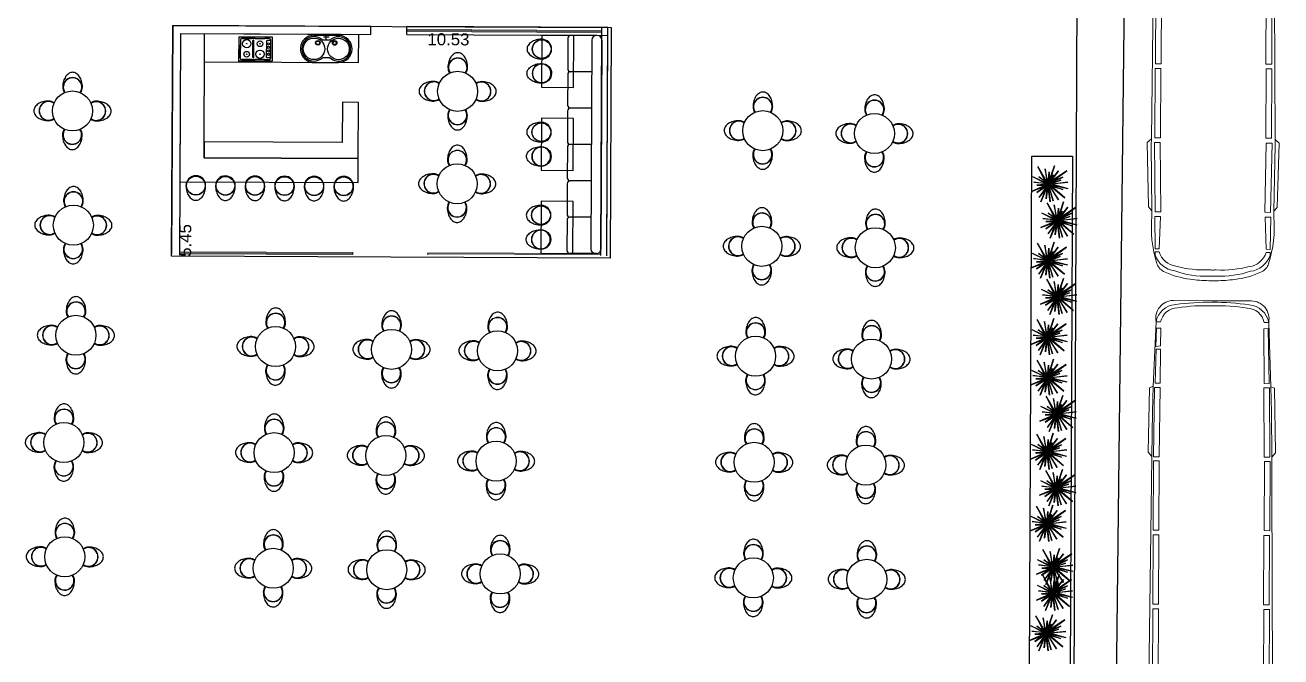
# Model space of a CAD drawing. Header units: metres. Extents: x 322294 to 7190115, y 7390841 to 10157759.
# Drawn here: x 323179.54 to 323210.91, y 7393295.47 to 7393311.25 of the extents above; entities that cross this region are included whole.
import ezdxf

# ---------------------------------------------------------------- set-up
doc = ezdxf.new("R2010")
doc.units = ezdxf.units.M
doc.linetypes.add('0', pattern=[0])
doc.linetypes.add('3', pattern=[0.64, 0.48, -0.04, 0.08, -0.04])
doc.layers.get('0').update_dxf_attribs({"lineweight": 18})
for name, color, linetype, lineweight in [('100_SIST_VIARIO_MEIO_FIO', 1, 'Continuous', 18), ('linagrossa', 7, 'Continuous', 25), ('VIDRO', 4, 'Continuous', 15)]:
    doc.layers.add(name, color=color, linetype=linetype, lineweight=lineweight)
for name, color, linetype in [('Alvenaria', 6, 'Continuous'), ('ANTIGUA', 7, '0'), ('AR-FOLHA', 1, 'Continuous'), ('Cotas', 1, 'Continuous'), ('Mobiliário', 1, 'Continuous'), ('Mobiliário 2', 2, 'Continuous'), ('VEGET', 64, 'Continuous')]:
    doc.layers.add(name, color=color, linetype=linetype)
doc.styles.get("Standard").update_dxf_attribs({"font": 'arial.ttf'})
doc.dimstyles.new('Cotas Internas', dxfattribs={"dimtxt": 0.3, "dimasz": 0.05, "dimexe": 0.1, "dimexo": 0.0625, "dimgap": 0.09, "dimtad": 0, "dimzin": 0, "dimdsep": 46, "dimtxsty": 'Standard', "dimblk": 'ARCHTICK', "dimcen": 0.09, "dimse1": 1, "dimse2": 1, "dimsd1": 1, "dimsd2": 1, "dimclrd": 256, "dimclre": 256, "dimclrt": 256, "dimadec": 0, "dimazin": 0, "dimtfac": 1, "dimtofl": 0, "dimtmove": 0, "dimatfit": 3, "dimldrblk": 'DOT', "dimfxl": 1, "dimtolj": 1, "dimtzin": 0, "dimlwe": -1, "dimarcsym": 0})

# ---------------------------------------------------------------- blocks, each defined once
blk = doc.blocks.new('terrestres_17')
at = {"color": 2}
for p, q in [((-1824.3, 139.3), (-2155.7, 126.6)), ((-1816.4, 159), (-1824.3, 139.3)), ((-1694.1, 143.5), (-1824.3, 139.3)), ((-1483.7, 164.6), (-1816.4, 159)), ((-1694.1, 143.5), (-1461.4, 145.6)), ((-1461.4, 145.6), (-1483.7, 164.6)), ((-1461.4, 145.6), (-1325.5, 146.9)), ((-313.5, 155.1), (-1325.5, 146.9)), ((-295.3, 176.4), (-313.5, 155.1)), ((-285.2, 155.3), (-313.5, 155.1)), ((36.3, 168.3), (-295.3, 176.4)), ((-285.2, 155.3), (56, 150.7)), ((56, 150.7), (36.3, 168.3)), ((56, 150.7), (84.4, 150.3)), ((-2155.7, 126.6), (-2155.7, 103.5)), ((-2266.2, -163.6), (-2266.2, 36.4)), ((-2266.2, -163.6), (-2266.2, -363.6)), ((-2155.7, -453.9), (-2155.7, -430.7)), ((-1824.3, -466.6), (-2155.7, -453.9)), ((-1694.1, -470.7), (-1824.3, -466.6)), ((-1816.4, -486.3), (-1824.3, -466.6)), ((-1483.7, -491.9), (-1816.4, -486.3)), ((-1694.1, -470.7), (-1461.4, -472.9)), ((-1461.4, -472.9), (-1483.7, -491.9)), ((-1461.4, -472.9), (-1325.5, -474.2)), ((-313.5, -482.4), (-1325.5, -474.2)), ((-285.2, -482.6), (-313.5, -482.4)), ((-295.3, -503.7), (-313.5, -482.4)), ((36.3, -495.6), (-295.3, -503.7)), ((-285.2, -482.6), (56, -478)), ((56, -478), (36.3, -495.6)), ((56, -478), (84.4, -477.6))]:
    blk.add_line(p, q, dxfattribs=at)
blk.add_lwpolyline([(-2123.7, 124.3), (-1839.4, 130), (-1840.6, 104.5), (-2123, 101.6), (-2123.7, 124.3)], dxfattribs=at)
for points in [[(-1460.9, 107.1), (-1817.8, 103.9), (-1818.1, 133.2), (-1461.1, 136.3)], [(-1082.8, 107.9), (-1439.8, 107.9), (-1439.8, 137.2), (-1082.8, 137.2)], [(-701.3, 106.7), (-1058.3, 106.7), (-1058.3, 136), (-701.2, 136)], [(-319.8, 107.8), (-676.8, 107.8), (-676.8, 137.1), (-319.7, 137.1)], [(61.7, 104.3), (-295.2, 110.3), (-294.7, 139.6), (62.3, 133.6)], [(252.5, 112.5), (86.3, 106.8), (86.8, 136.1), (253.1, 133)], [(-2032.7, -429.9), (-2123, -428.9), (-2123.7, -451.6), (-2029.7, -453.6)], [(-1840.6, -431.8), (-2015.2, -430.7), (-2016, -453.4), (-1839.4, -457.3)], [(-1460.9, -434.3), (-1817.8, -431.2), (-1818.1, -460.4), (-1461.1, -463.6)], [(-1082.8, -435.2), (-1439.8, -435.2), (-1439.8, -464.5), (-1082.8, -464.5)], [(-701.3, -434), (-1058.3, -434), (-1058.3, -463.3), (-701.2, -463.3)], [(-319.8, -435.1), (-676.8, -435.1), (-676.8, -464.4), (-319.7, -464.4)], [(61.7, -431.6), (-295.2, -437.6), (-294.7, -466.9), (62.3, -460.9)], [(252.5, -439.7), (86.3, -434.1), (86.8, -463.4), (253.1, -460.3)]]:
    blk.add_lwpolyline(points, close=True, dxfattribs=at)
for points in [[(284, 132), (268.1, 132), (268.1, 112, -0.297448), (341.9, 25.2, -0.074649), (359.7, -144.6, -0.992585)], [(284, 132, -0.287049), (366.2, 31.5, -0.090034), (392.3, -144.4, -1.028789)], [(-2155.7, 126.6, 0.341663), (-2245.7, 26.5, 0.034688), (-2258.9, -163.5, -0.003915)], [(-2155.7, 103.5, 0.348631), (-2228.8, 15.9, 0.053738), (-2239.1, -163.3, -0.027372)], [(-2258.9, -163.6, -0.000026), (-2258.9, -163.5, 0.003683)], [(-2258.9, -163.6, -0.000026), (-2258.9, -163.5, 0.003683)], [(-2258.9, -163.6, 0.000026), (-2258.9, -163.8, -0.003683)], [(-2258.9, -163.6, 0.000026), (-2258.9, -163.8, -0.003683)], [(-2155.7, -453.9, -0.341663), (-2245.7, -353.8, -0.034688), (-2258.9, -163.8, 0.003915)], [(-2155.7, -430.7, -0.348631), (-2228.8, -343.2, -0.053738), (-2239.1, -164, 0.027372)], [(284, -459.3), (268.1, -459.3), (268.1, -439.2, 0.297448), (341.9, -352.5, 0.074649), (359.7, -182.6, 0.992585)], [(284, -459.3, 0.287049), (366.2, -358.8, 0.090034), (392.3, -182.9, 1.028789)], [(360.5, -163.6, 0.006599), (359.7, -144.6, 0.928253)], [(360.5, -163.6, -0.006599), (359.7, -182.6, -0.928253)], [(392.8, -163.6, 0.007789), (392.3, -144.4, 0.966191)], [(392.8, -163.6, -0.007789), (392.3, -182.9, -0.966191)]]:
    blk.add_lwpolyline(points, format="xyb", dxfattribs=at)
for centre, radius, start, end in [((141.7, -465.3), 618.3, 72.53797, 95.31912), ((-2174.1, 36.4), 92.1, 78.52265, 180), ((305.3, 58), 70, 25.84124, 71.75702), ((-15, -97.2), 426, 6.50862, 25.84124), ((-356, -155), 771.6, 0.79761, 7.90516), ((-356, -172.3), 771.6, 352.09484, 359.20239), ((-722.1, -147.2), 1137.6, 359.17009, 0.14659), ((-722.1, -180.1), 1137.6, 359.85341, 0.82991), ((-15, -230.1), 426, 334.15876, 353.49138), ((-2174.1, -363.6), 92.1, 180, 281.47735), ((141.7, 138), 618.3, 264.68088, 287.46203), ((305.3, -385.3), 70, 288.24298, 334.15876)]:
    blk.add_arc(centre, radius, start, end, dxfattribs=at)
blk = doc.blocks.new('*U52')
at = {"color": 7, "xscale": 0.004847731468392426, "yscale": 0.004847731468392426, "zscale": 0.004847731468392426}
blk.add_blockref('terrestres_17', (4.486, 0.793), dxfattribs=at)
blk = doc.blocks.new('*U53')
at = {"layer": '100_SIST_VIARIO_MEIO_FIO', "color": 0, "linetype": 'ByBlock', "lineweight": -2, "transparency": 16777216}
for p in [(13.5, 0), (27, 0)]:
    blk.add_blockref('*U52', p, dxfattribs=at)
blk = doc.blocks.new('A$C21090EC6')
for p, q in [((6.75, 6), (1.87, 12.75)), ((1.87, 12.75), (5.62, 7.12)), ((6.75, 6), (1.87, 9.75)), ((1.87, 9.75), (6.37, 6.37)), ((6.75, 6), (4.12, 11.25)), ((4.12, 11.25), (5.57, 7.63)), ((6.75, 6), (5.25, 10.5)), ((5.25, 10.5), (6.64, 7.02)), ((6.75, 6), (6, 13.12)), ((6, 13.12), (6.75, 7.5)), ((6.75, 6), (8.25, 13.12)), ((6.75, 7.5), (8.25, 13.12)), ((6.75, 6), (11.62, 12)), ((6.75, 6), (8.62, 11.25)), ((6.75, 6), (12.37, 9.75)), ((12.37, 9.75), (7.5, 6.75)), ((11.62, 12), (7.58, 7.33)), ((8.62, 11.25), (7.58, 7.33)), ((6.75, 6), (0, 8.25)), ((0, 8.25), (4.87, 6.75)), ((6.75, 6), (0.37, 2.25)), ((0.37, 2.25), (5.49, 4.81)), ((6.75, 6), (1.12, 4.87)), ((1.12, 4.87), (5.93, 5.52)), ((6.75, 6), (2.25, 6.37)), ((2.25, 6.37), (5.62, 6.37)), ((6.75, 6), (3.37, 7.87)), ((3.37, 7.87), (4.87, 6.75)), ((6.75, 6), (4.12, 0.37)), ((6.75, 6), (4.12, 2.62)), ((4.12, 2.62), (5.93, 5.52)), ((6.37, 4.87), (4.12, 0.37)), ((6.75, 6), (6, 0.75)), ((6, 0.75), (6.37, 4.87)), ((6.75, 6), (12.75, 7.87)), ((6.75, 6), (13.12, 6.75)), ((6.75, 6), (9.37, 0)), ((6.75, 6), (13.12, 3.37)), ((6.75, 6), (7.12, 1.87)), ((6.75, 6), (12, 5.25)), ((6.75, 6), (9.75, 1.87)), ((6.75, 6), (11.62, 2.62)), ((7.12, 1.87), (7.12, 4.87)), ((12.75, 7.87), (7.5, 6.37)), ((13.12, 6.75), (7.5, 6)), ((9.75, 1.87), (7.5, 5.25)), ((9.37, 0), (7.5, 4.87)), ((12, 5.25), (7.87, 5.62)), ((13.12, 3.37), (8.25, 5.25)), ((8.25, 5.25), (11.62, 2.62)), ((4.12, 0.37), (4.12, 0.37))]:
    blk.add_line(p, q)
blk = doc.blocks.new('Tulipa S')
at = {"layer": 'Mobiliário', "linetype": 'Continuous'}
for radius in [0.237, 0.232]:
    blk.add_circle((0, 0), radius, dxfattribs=at)
for centre, radius, start, end in [((0, 0), 0.246, 90, 270), ((0, -0.303), 0.549, 74.5192, 90), ((0.041, -0.154), 0.394, 56.2313, 74.5192), ((0.104, -0.059), 0.281, 31.7772, 56.2313), ((0.2, 0), 0.168, 0, 31.7772), ((0.2, 0), 0.168, 328.2228, 0), ((0, 0.303), 0.549, 270, 285.4808), ((0.041, 0.154), 0.394, 285.4808, 303.7687), ((0.104, 0.059), 0.281, 303.7687, 328.2228)]:
    blk.add_arc(centre, radius, start, end, dxfattribs=at)
blk = doc.blocks.new('*U103')
at = {"layer": 'Mobiliário'}
blk.add_blockref('Tulipa S', (-0.061, 0), dxfattribs=at)
blk = doc.blocks.new('*U104')
at = {"layer": 'Mobiliário', "color": 0, "linetype": 'ByBlock', "lineweight": -2, "transparency": 16777216}
for p in [(0, 3.695), (0, 2.956), (0, 2.217), (0, 1.478), (0, 0.739), (0, 0)]:
    blk.add_blockref('*U103', p, dxfattribs=at)
blk = doc.blocks.new('Mesa Café')
at = {"layer": 'Mobiliário', "linetype": 'Continuous'}
for centre, radius, start, end in [((0, 0.797), 0.168, 90, 121.7772), ((0, 0.797), 0.168, 58.2228, 90), ((0.303, 0.596), 0.549, 164.5192, 180), ((0, 0.596), 0.237, 325.086, 214.914), ((0, 0.596), 0.232, 324.7993, 215.2007), ((0.154, 0.638), 0.394, 146.2313, 164.5192), ((0.059, 0.701), 0.281, 121.7772, 146.2313), ((-0.059, 0.701), 0.281, 33.7687, 58.2228), ((-0.154, 0.638), 0.394, 15.4808, 33.7687), ((-0.303, 0.596), 0.549, 0, 15.4808), ((0, 0.596), 0.246, 180, 214.4758), ((0, 0.596), 0.246, 325.5242, 0), ((-0.797, 0), 0.168, 148.2228, 180), ((-0.701, -0.059), 0.281, 123.7687, 148.2228), ((-0.638, -0.154), 0.394, 105.4808, 123.7687), ((-0.596, 0), 0.237, 55.086, 304.914), ((-0.596, 0), 0.232, 54.7993, 305.2007), ((-0.596, -0.303), 0.549, 90, 105.4808), ((-0.596, 0), 0.246, 55.5242, 90), ((0.596, 0), 0.246, 90, 124.4758), ((0.596, 0), 0.237, 235.086, 124.914), ((0.596, 0), 0.232, 234.7993, 125.2007), ((0.596, -0.303), 0.549, 74.5192, 90), ((0.638, -0.154), 0.394, 56.2313, 74.5192), ((0.701, -0.059), 0.281, 31.7772, 56.2313), ((0.797, 0), 0.168, 0, 31.7772), ((0.797, 0), 0.168, 328.2228, 0), ((-0.797, 0), 0.168, 180, 211.7772), ((-0.701, 0.059), 0.281, 211.7772, 236.2313), ((-0.638, 0.154), 0.394, 236.2313, 254.5192), ((-0.596, 0.303), 0.549, 254.5192, 270), ((-0.596, 0), 0.246, 270, 304.4758), ((0.596, 0), 0.246, 235.5242, 270), ((0.596, 0.303), 0.549, 270, 285.4808), ((0.638, 0.154), 0.394, 285.4808, 303.7687), ((0.701, 0.059), 0.281, 303.7687, 328.2228), ((0, -0.596), 0.246, 145.5242, 180), ((0.303, -0.596), 0.549, 180, 195.4808), ((0, -0.596), 0.237, 145.086, 34.914), ((0, -0.596), 0.232, 144.7993, 35.2007), ((0, -0.596), 0.246, 0, 34.4758), ((-0.303, -0.596), 0.549, 344.5192, 0), ((0.154, -0.638), 0.394, 195.4808, 213.7687), ((0.059, -0.701), 0.281, 213.7687, 238.2228), ((0, -0.797), 0.168, 238.2228, 270), ((0, -0.797), 0.168, 270, 301.7772), ((-0.059, -0.701), 0.281, 301.7772, 326.2313), ((-0.154, -0.638), 0.394, 326.2313, 344.5192)]:
    blk.add_arc(centre, radius, start, end, dxfattribs=at)
at = {"layer": 'Mobiliário 2'}
blk.add_circle((0, 0), 0.5, dxfattribs=at)
blk = doc.blocks.new('Cooktop')
at = {"layer": 'ANTIGUA', "color": 1, "linetype": '0'}
for p, q in [((-0.84, 0.609), (0, 0.609)), ((-0.84, 0.609), (-0.84, 0)), ((-0.798, 0.539), (-0.798, 0.07)), ((-0.798, 0.525), (-0.798, 0.305)), ((-0.426, 0.567), (-0.77, 0.567)), ((-0.756, 0.567), (-0.519, 0.567)), ((-0.483, 0.094), (-0.483, 0.515)), ((-0.463, 0.094), (-0.463, 0.515)), ((-0.426, 0.567), (-0.189, 0.567)), ((-0.07, 0.567), (-0.189, 0.567)), ((-0.14, 0.094), (-0.14, 0.515)), ((-0.049, 0.515), (-0.14, 0.515)), ((-0.049, 0.515), (-0.049, 0.094)), ((-0.042, 0.539), (-0.042, 0.07)), ((0, 0.609), (0, 0)), ((0, 0), (-0.84, 0)), ((-0.798, 0.084), (-0.798, 0.305)), ((-0.77, 0.042), (-0.426, 0.042)), ((-0.519, 0.042), (-0.756, 0.042)), ((-0.189, 0.042), (-0.426, 0.042)), ((-0.189, 0.042), (-0.07, 0.042)), ((-0.14, 0.094), (-0.049, 0.094))]:
    blk.add_line(p, q, dxfattribs=at)
for centre, radius in [((-0.638, 0.436), 0.104), ((-0.638, 0.436), 0.00689), ((-0.307, 0.436), 0.0709), ((-0.307, 0.436), 0.00689), ((-0.094, 0.436), 0.026), ((-0.094, 0.348), 0.026), ((-0.638, 0.173), 0.0709), ((-0.638, 0.173), 0.00689), ((-0.307, 0.173), 0.104), ((-0.307, 0.173), 0.00689), ((-0.094, 0.259), 0.026), ((-0.094, 0.173), 0.026)]:
    blk.add_circle(centre, radius, dxfattribs=at)
for centre, radius, start, end in [((-0.77, 0.539), 0.028, 90, 180), ((-0.473, 0.515), 0.01, 359.998, 179.998), ((-0.07, 0.539), 0.028, 0, 90), ((-0.77, 0.07), 0.028, 180, 270), ((-0.473, 0.094), 0.01, 179.998, 359.998), ((-0.07, 0.07), 0.028, 270, 0)]:
    blk.add_arc(centre, radius, start, end, dxfattribs=at)
blk = doc.blocks.new('Cuba Café')
at = {"layer": 'ANTIGUA', "color": 1, "linetype": '0'}
for p, q in [((-0.305, 0.679), (-0.304, 0.679)), ((-0.304, 0.679), (0.304, 0.679)), ((0.304, 0.679), (0.305, 0.679)), ((0.094, 0.56), (-0.095, 0.56)), ((-0.046, 0.119), (-0.095, 0.119)), ((0.094, 0.119), (-0.046, 0.119))]:
    blk.add_line(p, q, dxfattribs=at)
at = {"layer": 'ANTIGUA', "color": 1, "linetype": '3'}
for p, q in [((0.07, 0.63), (-0.07, 0.63)), ((0, 0.56), (0, 0.7))]:
    blk.add_line(p, q, dxfattribs=at)
at = {"layer": 'ANTIGUA', "color": 1, "linetype": '0'}
for centre, radius in [((-0.305, 0.34), 0.27), ((-0.21, 0.49), 0.0574), ((-0.21, 0.49), 0.0427), ((0.305, 0.34), 0.27), ((0.21, 0.49), 0.0574), ((0.21, 0.49), 0.0427)]:
    blk.add_circle(centre, radius, dxfattribs=at)
for centre, radius, start, end in [((-0.305, 0.34), 0.34, 89.9744, 270.026), ((-0.305, 0.34), 0.305, 46.3972, 313.603), ((0.305, 0.34), 0.305, 0, 133.603), ((0.305, 0.34), 0.34, 0, 90.0256), ((0.305, 0.34), 0.305, 226.397, 0), ((0.305, 0.34), 0.34, 269.974, 0)]:
    blk.add_arc(centre, radius, start, end, dxfattribs=at)
at = {"layer": 'Mobiliário'}
blk.add_line((-0.304, 0), (0.304, 0), dxfattribs=at)
blk = doc.blocks.new('*D105')
at = {"layer": 'Defpoints', "color": 0, "transparency": 16777216}
for p in [(323183.425, 7393311.043), (323193.95, 7393310.995), (323193.949, 7393310.88)]:
    blk.add_point(p, dxfattribs=at)
at = {"layer": 'Cotas', "transparency": 16777216, "insert": (323190.116, 7393310.897), "char_height": 0.3, "attachment_point": 5, "rotation": 359.7388}
blk.add_mtext('\\A1;10.53', dxfattribs=at)
blk = doc.blocks.new('_ArchTick')
at = {"layer": 'AR-FOLHA', "color": 0, "const_width": 0.15}
blk.add_lwpolyline([(-0.5, -0.5), (0.5, 0.5)], dxfattribs=at)
blk = doc.blocks.new('_Dot')
at = {"color": 0, "linetype": 'ByBlock', "lineweight": -2}
blk.add_line((-0.5, 0), (-1, 0), dxfattribs=at)
at = {"color": 0, "linetype": 'ByBlock', "const_width": 0.5}
blk.add_lwpolyline([(-0.25, 0, 1), (0.25, 0, 1)], format="xyb", close=True, dxfattribs=at)
blk = doc.blocks.new('*D106')
at = {"layer": 'Defpoints', "color": 0, "transparency": 16777216}
for p in [(323183.425, 7393311.043), (323183.564, 7393311.042), (323183.4, 7393305.593)]:
    blk.add_point(p, dxfattribs=at)
at = {"layer": 'Cotas', "transparency": 16777216, "insert": (323183.541, 7393305.875), "char_height": 0.3, "attachment_point": 5, "rotation": 89.7388}
blk.add_mtext('\\A1;5.45', dxfattribs=at)
blk = doc.blocks.new('Sofá')
for p, q in [((-2.6099, 0), (2.6099, 0)), ((-2.7249, -0.115), (-2.7249, -0.135)), ((-2.7249, -0.135), (-2.7249, -0.775)), ((-2.6099, -0.25), (2.6099, -0.25)), ((-1.8166, -0.25), (-1.8166, -0.775)), ((-0.9083, -0.25), (-0.9083, -0.775)), ((0, -0.25), (0, -0.775)), ((0, -0.25), (0, -0.775)), ((0.9083, -0.25), (0.9083, -0.775)), ((1.8166, -0.25), (1.8166, -0.775)), ((2.7249, -0.115), (2.7249, -0.135)), ((2.7249, -0.135), (2.7249, -0.775)), ((-2.6499, -0.85), (-1.8916, -0.85)), ((-1.7416, -0.85), (-0.9833, -0.85)), ((-0.8333, -0.85), (-0.075, -0.85)), ((0.075, -0.85), (0.8333, -0.85)), ((0.9833, -0.85), (1.7416, -0.85)), ((1.8916, -0.85), (2.6499, -0.85))]:
    blk.add_line(p, q)
for centre, radius, start, end in [((-2.6099, -0.115), 0.115, 90, 180), ((-2.6099, -0.135), 0.115, 180, 270), ((2.6099, -0.115), 0.115, 0, 90), ((2.6099, -0.135), 0.115, 270, 0), ((-2.6499, -0.775), 0.075, 180, 270), ((-1.8916, -0.775), 0.075, 270, 0), ((-1.7416, -0.775), 0.075, 180, 270), ((-0.9833, -0.775), 0.075, 270, 0), ((-0.8333, -0.775), 0.075, 180, 270), ((-0.075, -0.775), 0.075, 270, 0), ((0.075, -0.775), 0.075, 180, 270), ((0.8333, -0.775), 0.075, 270, 0), ((0.9833, -0.775), 0.075, 180, 270), ((1.7416, -0.775), 0.075, 270, 0), ((1.8916, -0.775), 0.075, 180, 270), ((2.6499, -0.775), 0.075, 270, 0)]:
    blk.add_arc(centre, radius, start, end)

msp = doc.modelspace()

# ---------------------------------------------------------------- linework, layer by layer
at = {"layer": 'Alvenaria'}
for p, q in [((323183.226, 7393311.244), (323183.2, 7393305.544)), ((323188.176, 7393311.221), (323183.226, 7393311.244)), ((323183.425, 7393311.043), (323183.4, 7393305.543)), ((323183.425, 7393311.043), (323187.425, 7393311.025)), ((323183.425, 7393311.043), (323188.175, 7393311.021)), ((323188.175, 7393311.021), (323188.176, 7393311.221)), ((323189.075, 7393311.017), (323189.076, 7393311.217)), ((323189.075, 7393311.017), (323194.1, 7393310.994)), ((323194.101, 7393311.194), (323189.076, 7393311.217)), ((323193.925, 7393305.495), (323193.951, 7393311.195)), ((323193.926, 7393305.645), (323193.95, 7393310.995)), ((323194.075, 7393305.494), (323194.101, 7393311.194)), ((323194.076, 7393305.644), (323194.1, 7393310.994))]:
    msp.add_line(p, q, dxfattribs=at)
at = {"layer": 'linagrossa'}
for p, q in [((323205.606, 7393263.234), (323205.963, 7393341.663)), ((323206.473, 7393265.573), (323207.223, 7393330.882))]:
    msp.add_line(p, q, dxfattribs=at)
for points in [[(323183.226, 7393311.244), (323194.181, 7393311.194), (323194.155, 7393305.43), (323183.2, 7393305.48)], [(323204.524, 7393271.112), (323204.692, 7393307.984), (323205.71, 7393307.979), (323205.542, 7393271.107)]]:
    msp.add_lwpolyline(points, close=True, dxfattribs=at)
at = {"layer": 'Mobiliário'}
for p, q in [((323187.872, 7393310.323), (323187.875, 7393311.023)), ((323184.022, 7393310.34), (323187.872, 7393310.323)), ((323187.861, 7393307.923), (323187.863, 7393308.323))]:
    msp.add_line(p, q, dxfattribs=at)
msp.add_lwpolyline([(323187.867, 7393309.323), (323187.467, 7393309.325), (323187.463, 7393308.325), (323184.013, 7393308.34), (323184.011, 7393307.94), (323187.861, 7393307.923)], close=True, dxfattribs=at)
at = {"layer": 'Mobiliário 2'}
msp.add_lwpolyline([(323183.425, 7393311.043), (323183.408, 7393307.343), (323187.858, 7393307.323), (323187.861, 7393307.923), (323184.011, 7393307.94), (323184.025, 7393311.04)], dxfattribs=at)
for points in [[(323192.444, 7393309.702), (323193.244, 7393309.698), (323193.25, 7393310.998), (323192.45, 7393311.002)], [(323192.435, 7393307.627), (323193.235, 7393307.623), (323193.241, 7393308.923), (323192.441, 7393308.927)], [(323192.427, 7393305.552), (323193.227, 7393305.548), (323193.231, 7393306.848), (323192.431, 7393306.852)]]:
    msp.add_lwpolyline(points, close=True, dxfattribs=at)
at = {"layer": 'VIDRO'}
for p, q in [((323189.075, 7393311.092), (323193.95, 7393311.07)), ((323189.076, 7393311.142), (323193.951, 7393311.12)), ((323189.076, 7393311.117), (323193.95, 7393311.095)), ((323187.725, 7393305.573), (323183.4, 7393305.593)), ((323187.725, 7393305.548), (323183.4, 7393305.568)), ((323187.725, 7393305.523), (323183.4, 7393305.543)), ((323187.725, 7393305.523), (323187.725, 7393305.573)), ((323189.6, 7393305.565), (323193.925, 7393305.545)), ((323189.6, 7393305.515), (323189.6, 7393305.565)), ((323189.6, 7393305.54), (323193.925, 7393305.52))]:
    msp.add_line(p, q, dxfattribs=at)

# ---------------------------------------------------------------- block references
at = {"rotation": 179.7387728791571}
for p in [(323192.448, 7393310.655), (323192.439, 7393308.58), (323192.43, 7393306.506)]:
    msp.add_blockref('Tulipa S', p, dxfattribs=at)
at = {"xscale": -1, "rotation": 359.7387728791571}
for p in [(323192.446, 7393310.048), (323192.436, 7393307.973), (323192.427, 7393305.898)]:
    msp.add_blockref('Tulipa S', p, dxfattribs=at)
at = {"layer": '100_SIST_VIARIO_MEIO_FIO', "rotation": 269.7387728791572}
msp.add_blockref('*U53', (323209.299, 7393324.869, -0.057), dxfattribs=at)
at = {"layer": 'Mobiliário'}
for name, p, rotation in [('Cuba Café', (323187.061, 7393310.319), 359.7387728791571), ('Sofá', (323193.938, 7393308.27), 269.7387728791571), ('Cooktop', (323185.713, 7393310.351), 359.7387728791571), ('Mesa Café', (323190.346, 7393309.599), 359.7387728791571), ('Mesa Café', (323180.722, 7393309.109), 359.7387728791571), ('Mesa Café', (323197.969, 7393308.617), 359.7387728791571), ('Mesa Café', (323200.76, 7393308.546), 359.7387728791571), ('Mesa Café', (323190.335, 7393307.29), 359.7387728791571), ('Mesa Café', (323180.744, 7393306.256), 359.7387728791571), ('*U104', (323183.804, 7393307.184), 269.7387728791571), ('Mesa Café', (323197.947, 7393305.728), 359.7387728791571), ('Mesa Café', (323200.782, 7393305.693), 359.7387728791571), ('Mesa Café', (323180.808, 7393303.506), 359.7387728791571), ('Mesa Café', (323185.796, 7393303.224), 359.7387728791571), ('Mesa Café', (323188.693, 7393303.154), 359.7387728791571), ('Mesa Café', (323191.343, 7393303.118), 359.7387728791571), ('Mesa Café', (323197.79, 7393302.983), 359.7387728791571), ('Mesa Café', (323200.687, 7393302.913), 359.7387728791571), ('Mesa Café', (323180.508, 7393300.827), 359.7387728791571), ('Mesa Café', (323185.76, 7393300.575), 359.7387728791571), ('Mesa Café', (323188.552, 7393300.504), 359.7387728791571), ('Mesa Café', (323191.307, 7393300.363), 359.7387728791571), ('Mesa Café', (323197.755, 7393300.334), 359.7387728791571), ('Mesa Café', (323200.546, 7393300.264), 359.7387728791571), ('Mesa Café', (323180.53, 7393297.973), 359.7387728791571), ('Mesa Café', (323185.739, 7393297.686), 359.7387728791571), ('Mesa Café', (323188.573, 7393297.651), 359.7387728791571), ('Mesa Café', (323191.408, 7393297.545), 359.7387728791571), ('Mesa Café', (323197.734, 7393297.446), 359.7387728791571), ('Mesa Café', (323200.568, 7393297.41), 359.7387728791571)]:
    msp.add_blockref(name, p, dxfattribs=dict(at, rotation=rotation))
at = {"layer": 'VEGET', "xscale": 0.0689040690710979, "yscale": 0.0689040690710979, "zscale": 0.0689040690710979, "rotation": 269.7387728791572}
for p in [(323204.691, 7393307.745), (323204.919, 7393306.84), (323204.682, 7393305.836), (323204.911, 7393304.93), (323204.674, 7393303.925), (323204.669, 7393302.913), (323204.897, 7393302.008), (323204.661, 7393301.06), (323204.889, 7393300.155), (323204.652, 7393299.265), (323204.812, 7393298.183), (323204.809, 7393297.537), (323204.64, 7393296.529)]:
    msp.add_blockref('A$C21090EC6', p, dxfattribs=at)

# ---------------------------------------------------------------- dimensions: what is measured, and where the dimension line sits
at = {"layer": 'Cotas'}
for base, p1, p2, angle, picture, middle in [((323183.564, 7393311.042), (323183.4, 7393305.593), (323183.425, 7393311.043), 89.7388, '*D106', (323183.541, 7393305.875)), ((323193.949, 7393310.88), (323183.425, 7393311.043), (323193.95, 7393310.995), 359.7388, '*D105', (323190.116, 7393310.897))]:
    dim = msp.add_linear_dim(base=base, p1=p1, p2=p2, angle=angle, dimstyle='Cotas Internas', dxfattribs=at)
    dim.commit()
    dim.dimension.update_dxf_attribs({"geometry": picture, "text_midpoint": middle, "dimtype": 160})

doc.saveas('drawing.dxf')
